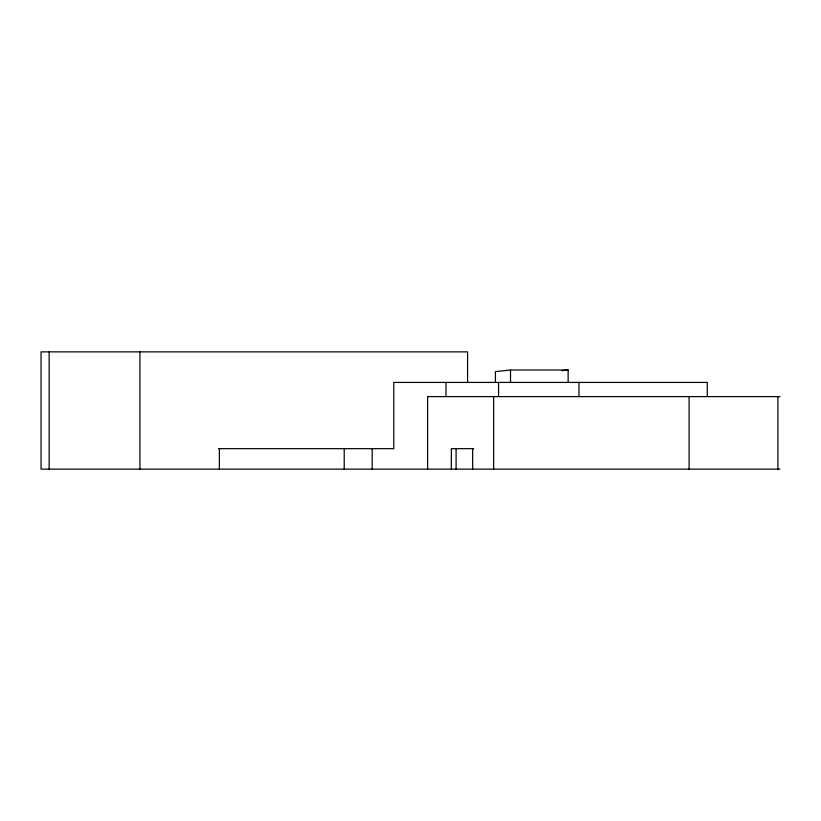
<?xml version="1.0" encoding="UTF-8"?>
<svg xmlns="http://www.w3.org/2000/svg" width="821" height="821" viewBox="0 0 821 821"><rect width="100%" height="100%" fill="white"/><g stroke="black" fill="none" stroke-linecap="round" stroke-linejoin="round"><path stroke-width="1.23" d="M568.132 382.422L568.132 370.004L510.508 370.004L495.412 371.615L495.412 382.422M561.851 370.671L568.132 370.004M779.94 396.605L427.608 396.605L427.608 469.13M218.622 448.666L393.772 448.666L393.772 382.422L707.281 382.422L707.281 396.605M473.635 448.666L451.355 448.666L451.355 469.13M779.94 469.13L41.05 469.13L41.05 351.87L467.58 351.87L467.58 382.422M777.918 396.605L777.918 469.13M689.096 396.605L689.096 469.13M578.979 382.422L578.979 396.605M510.508 370.004L510.508 382.422M498.563 382.422L498.563 396.605M493.637 396.605L493.637 469.13M472.66 448.666L472.66 469.13M456.096 448.666L456.096 469.13M445.988 382.422L445.988 396.605M372.18 448.666L372.18 469.13M344.215 448.666L344.215 469.13M219.371 448.666L219.371 469.13M139.929 351.87L139.929 469.13M49.157 351.87L49.157 469.13"/></g></svg>
